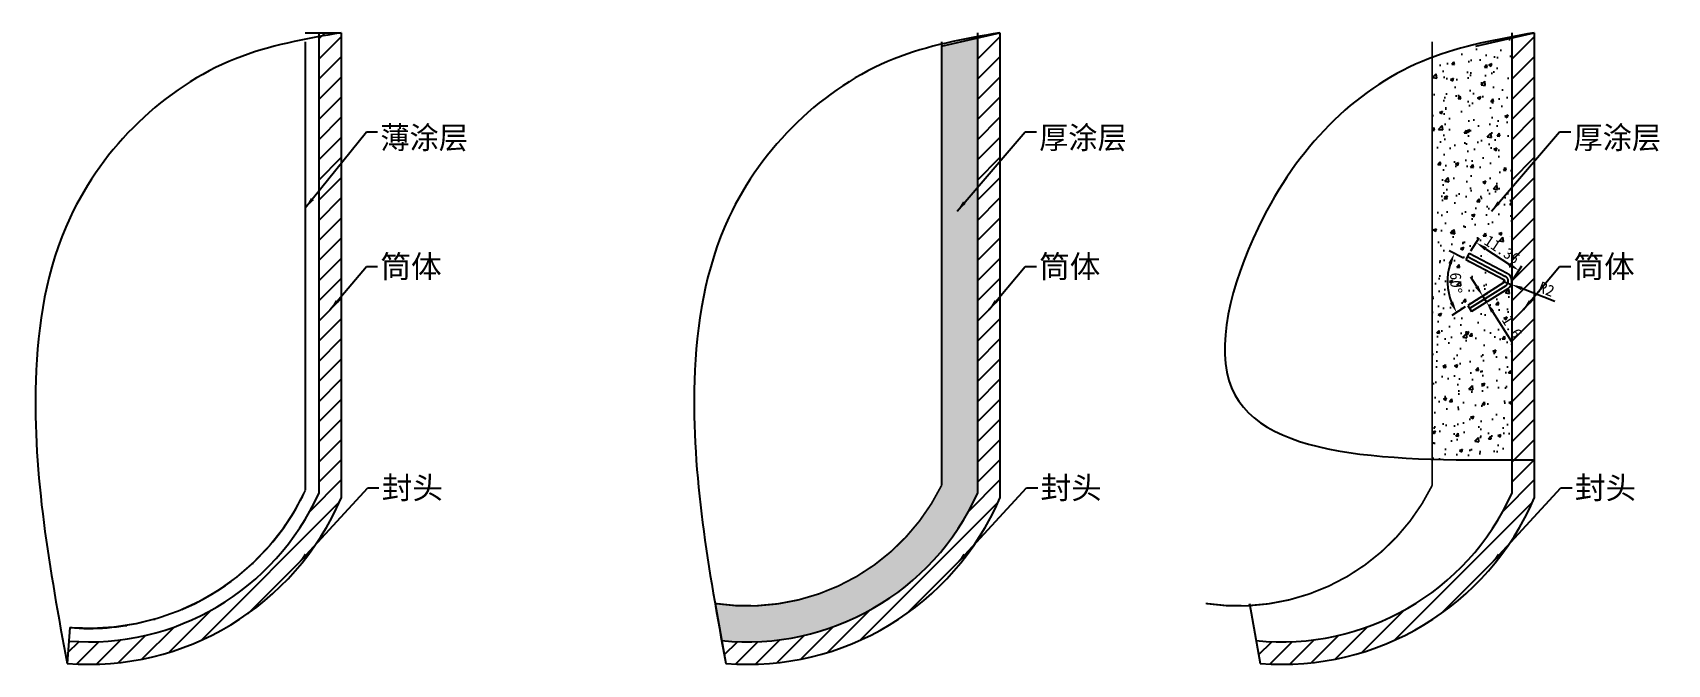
# Model space of a CAD drawing. Extents: x 133 to 497, y 75 to 216.
import ezdxf

# ---------------------------------------------------------------- set-up
doc = ezdxf.new("R2010")
doc.units = 0
doc.linetypes.add('DASHDOT', pattern=[25.4, 12.7, -6.35, 0, -6.35])
doc.layers.get('0').update_dxf_attribs({"linetype": 'CONTINUOUS'})
doc.layers.get('DEFPOINTS').update_dxf_attribs({"linetype": 'CONTINUOUS'})
doc.dimstyles.new('ISO-25', dxfattribs={"dimtxt": 2.5, "dimasz": 2.5, "dimexe": 1.25, "dimexo": 0.625, "dimtad": 1, "dimtxsty": 'STANDARD', "dimcen": 2.5, "dimazin": 3, "dimtfac": 1, "dimtmove": 0, "dimatfit": 3})

# ---------------------------------------------------------------- blocks, each defined once
blk = doc.blocks.new('*D2')
at = {"color": 0}
for p, q in [((453.2823884000408, 167.2648182080847), (455.1751503522401, 170.1620359639168)), ((456.5844309124199, 167.7482364066421), (461.9056440700413, 164.2718702329177)), ((462.7894900997695, 161.0537971908646), (464.6822520519688, 163.9510149466967))]:
    blk.add_line(p, q, dxfattribs=at)
for points in [[(456.8123188160445, 168.0970604518178), (456.3565430087951, 167.3994123614665), (454.4914866413662, 169.11556382839)], [(462.1335319736659, 164.6206942780933), (461.6777561664165, 163.9230461877421), (463.9985883410949, 162.9045428111699)]]:
    blk.add_solid(points, dxfattribs=at)
at = {"layer": 'DEFPOINTS', "color": 0}
for p in [(452.9405565446037, 166.7415821403213), (462.4476582443325, 160.5305611231012), (463.9985883410949, 162.9045428111699)]:
    blk.add_point(p, dxfattribs=at)
at = {"color": 0, "insert": (460.2705330575414, 167.5797615230702), "char_height": 2.5, "attachment_point": 5, "rotation": 326.8432817015679}
blk.add_mtext('11.36', dxfattribs=at)
blk = doc.blocks.new('*D3')
at = {"color": 0}
for p, q in [((451.6423072543934, 165.6167827002129), (448.4996456299149, 167.2707477312288)), ((452.0669877743586, 154.7713755503655), (449.0632812282884, 152.8767332635767))]:
    blk.add_line(p, q, dxfattribs=at)
blk.add_arc((461.2470456205292, 160.5618632440714), 13.15504555989791, 163.1474298256851, 201.3374135870492, dxfattribs=at)
for points in [[(448.2714678988322, 164.5337838687448), (449.0424479899379, 164.2175021216223), (449.6058031857526, 166.6885832685011)], [(449.3656718679318, 155.9630746341454), (448.6217842465397, 155.5874742465207), (450.12052922011, 153.5436115761563)]]:
    blk.add_solid(points, dxfattribs=at)
at = {"layer": 'DEFPOINTS', "color": 0}
for p in [(452.1953860323122, 165.325700468849), (448.2123943469182, 162.3375574346181), (460.6339508724053, 160.8845315409692), (460.6610593043579, 160.1922417657182), (452.5956117702694, 155.1048147066554)]:
    blk.add_point(p, dxfattribs=at)
at = {"color": 0, "insert": (449.9756380911456, 160.1205015557382), "char_height": 2.5, "attachment_point": 5, "rotation": 272.24242170636734}
blk.add_mtext('60°', dxfattribs=at)
blk = doc.blocks.new('*D4')
at = {"color": 0}
for p, q in [((454.6113162224178, 159.3320439076377), (453.2775595972583, 161.4465398912808)), ((455.9450728475774, 157.2175479239945), (456.7986770876795, 155.8642704944628)), ((456.4736968434881, 157.5509870802844), (457.002320839399, 157.8844262365743)), ((457.3273010835902, 156.1977096507527), (457.8559250795011, 156.5311488070426)), ((458.132433712839, 153.7497745108197), (462.3559963591776, 147.0538705626163))]:
    blk.add_line(p, q, dxfattribs=at)
for points in [[(454.9637322196917, 159.5543366784976), (454.258900225144, 159.1097511367777), (455.9450728475774, 157.2175479239945)], [(458.4848497101129, 153.9720672816796), (457.7800177155652, 153.5274817399597), (456.7986770876795, 155.8642704944628)]]:
    blk.add_solid(points, dxfattribs=at)
at = {"layer": 'DEFPOINTS', "color": 0}
for p in [(455.9450728475773, 157.2175479239945), (456.7986770876794, 155.8642704944628), (456.7986770876795, 155.8642704944628)]:
    blk.add_point(p, dxfattribs=at)
at = {"color": 0, "insert": (462.4969653363204, 150.3448920137662), "char_height": 2.5, "attachment_point": 5, "rotation": 302.2424217063706}
blk.add_mtext('1.6', dxfattribs=at)
blk = doc.blocks.new('*D5')
at = {"color": 0}
for p, q in [((460.4476582443324, 160.5305611231014), (462.3110668875321, 159.8041258345526)), ((472.01632023753, 156.020608706694), (464.6403276915316, 158.8960817238665))]:
    blk.add_line(p, q, dxfattribs=at)
blk.add_solid([(464.7916683766459, 159.2842918578665), (464.4889870064172, 158.5078715898666), (462.3110668875321, 159.8041258345526)], dxfattribs=at)
at = {"layer": 'DEFPOINTS', "color": 0}
for p in [(460.4476582443324, 160.5305611231014), (462.3110668875321, 159.8041258345526)]:
    blk.add_point(p, dxfattribs=at)
at = {"color": 0, "insert": (470.1739874495451, 158.7512687629369), "char_height": 2.5, "attachment_point": 5, "rotation": 338.702065420225}
blk.add_mtext('R2', dxfattribs=at)

msp = doc.modelspace()

# ---------------------------------------------------------------- hatches: boundary and pattern name
h = msp.add_hatch()
h.set_pattern_fill('ANSI31', color=256, style=0)
h.set_pattern_definition([(45, (0, 0), (-2.245064030267288, 2.245064030267288), [])])
h.paths.add_polyline_path([(201.5298409098036, 215.8931396926226), (196.5298409098036, 215.8931396926226), (196.5298409098036, 113.2361480081323, -0.3164835412422876), (140.8267721234465, 80.32321897528418), (140.4304627664862, 75.33894983191064, 0.3214243188121123), (201.5298409098036, 112.183648589955)])
h = msp.add_hatch()
h.set_pattern_fill('ANSI31', color=256, style=0)
h.set_pattern_definition([(45, (146.8185797406204, 0), (-2.245064030267288, 2.245064030267288), [])])
h.paths.add_polyline_path([(343.348420650424, 113.2361480081323, -0.3229565596282101), (286.3300272687803, 80.44336501992098), (287.2490425071067, 75.33894983191064, 0.321424318812112), (348.348420650424, 112.183648589955), (348.3484206504241, 215.8931396926227), (343.348420650424, 214.7263149320769)])
h = msp.add_hatch()
h.set_pattern_fill('ANSI31', color=256, style=0)
h.set_pattern_definition([(45, (265.9162857750207, 0), (-2.245064030267288, 2.245064030267288), [])])
h.paths.add_polyline_path([(462.4461266848243, 113.2361480081323, -0.3229565596282101), (405.4277333031806, 80.44336501992098), (406.3467485415069, 75.33894983191064, 0.321424318812112), (467.4461266848243, 112.183648589955), (467.4461266848244, 215.8931396926227), (462.4461266848243, 214.7263149320769)])
h = msp.add_hatch()
h.set_pattern_fill('AR-SAND', color=256, scale=0.05, style=0)
h.set_pattern_definition([(37.50000000000001, (0, 0), (-0.08000156479920228, 2.447066186646712), [0, -1.9304, 0, -2.159, 0, -2.06375]), (7.499999999999999, (0, 0), (2.247616415690013, 3.584125502841772), [0, -1.0414, 0, -1.7399, 0, -0.6667500000000001]), (327.5, (-1.5621, 0), (3.95496185120729, 0.007185923392728455), [0, -0.635, 0, -2.286, 0, -2.9845]), (317.5, (-1.5621, 0), (3.817782262361486, 1.114646616286081), [0, -0.3175, 0, -1.4986, 0, -1.7145])])
edge = h.paths.add_edge_path()
edge.add_line((343.348420650424, 113.2361480081322), (343.348420650424, 214.5670322711275))
edge.add_spline(control_points=[(343.348420650424, 214.5670322711276), (340.6958234400199, 213.9469847726847), (338.016130716815, 213.4215561397821), (335.3484206504239, 212.8593953152038)], knot_values=[5.171879250390131, 5.171879250390131, 5.171879250390131, 5.171879250390131, 13.33371701032673, 13.33371701032673, 13.33371701032673, 13.33371701032673], degree=3, periodic=0)
edge.add_line((335.348420650424, 212.8593953152038), (335.348420650424, 115.0278168349734))
edge.add_arc((292.102060058528, 136.3739600050939), 48.22764282736178, 261.344669106405, 333.72933097352654, ccw=False)
edge.add_line((284.8442762150321, 88.69555707080228), (286.3300272687804, 80.44336501992099))
edge.add_arc((292.1020600585281, 136.3739600050939), 56.22764282736188, 264.1079384588514, 335.7007495144388)
h = msp.add_hatch()
h.set_pattern_fill('AR-CONC', color=256, scale=0.04, style=0)
h.set_pattern_definition([(50, (0, 0), (7.28738675984016, -0.6375634215561234), [0.762, -8.382000000000001]), (355, (0, 0), (-1.40971303902668, 7.642265715287199), [0.6096, -6.7056]), (100.451, (0.60728, -0.05313), (5.877700066638369, 7.004667512811675), [0.6476000000000001, -7.123600000000001]), (46.18420000000001, (0, 2.032), (10.8431616356852, -1.681693117309086), [1.143, -12.573]), (96.6356, (0.9035960000000001, 1.89186), (9.496169378649485, 9.89702223560197), [0.9714, -10.6854]), (351.1840000000001, (0, 2.032), (9.496184232557358, 9.897004714423908), [0.9144, -10.0584]), (21, (1.016, 1.524), (6.064595193415331, -4.0906207406705), [0.762, -8.382000000000001]), (326.0000000000001, (1.016, 1.524), (2.472081133905883, 7.367518644892771), [0.6096, -6.7056]), (71.4514, (1.52138, 1.183116), (8.536659630804978, 3.276914308642298), [0.6476000000000001, -7.123600000000001]), (37.50000000000001, (0, 0), (0.1235441300236727, 3.382201554926124), [0, -6.62432, 0, -6.807200000000001, 0, -6.731000000000001]), (7.499999999999999, (0, 0), (2.67278650041223, 4.00722299272478), [0, -3.88112, 0, -6.47192, 0, -2.5654]), (327.5, (-2.26568, 0), (5.423623806674856, -0.2291497597069383), [0, -2.54, 0, -7.9248, 0, -10.5156]), (317.5, (-3.28168, 0), (5.925167255440722, 1.017059641333321), [0, -3.302, 0, -5.26288, 0, -7.4676])])
edge = h.paths.add_edge_path()
edge.add_spline(control_points=[(462.4461266848243, 214.5598121953633), (456.4980881891157, 213.1541052042177), (450.3931880205033, 212.2026363055685), (444.6998048586889, 210.3581952490328)], knot_values=[5.160432975849536, 5.160432975849536, 5.160432975849536, 5.160432975849536, 23.39264298961055, 23.39264298961055, 23.39264298961055, 23.39264298961055], degree=3, periodic=0)
edge.add_line((444.6998048586888, 210.3581952490327), (444.6998048586888, 120.8814654226807))
edge.add_spline(control_points=[(444.6998048586953, 120.8814654226806), (450.4401087961039, 120.694780809558), (456.4174772352865, 120.6741383570262), (462.4461266848243, 120.6894135964854)], knot_values=[165.4852314338837, 165.4852314338837, 165.4852314338837, 165.4852314338837, 179.068132177382, 179.068132177382, 179.068132177382, 179.068132177382], degree=3, periodic=0)
edge.add_line((462.4461266848243, 120.6894135964854), (462.4461266848243, 160.452305820674))
edge.add_arc((460.4476582443325, 160.5305611231012), 2.000000000000002, 302.24242170636677, 357.75757829359117, ccw=False)
edge.add_line((461.51466354446, 158.8389643361866), (453.4492160103716, 153.7515372771238))
edge.add_line((453.4492160103716, 153.7515372771238), (452.5956117702693, 155.1048147066554))
edge.add_line((452.5956117702693, 155.1048147066554), (460.6610593043579, 160.1922417657183))
edge.add_arc((460.4476582443324, 160.5305611231012), 0.4000000000000034, 302.2424217063744, 422.2424217063608)
edge.add_line((460.6339508724053, 160.8845315409692), (452.1953860323122, 165.3257004688491))
edge.add_line((452.1953860323122, 165.3257004688491), (452.9405565446038, 166.7415821403212))
edge.add_line((452.9405565446038, 166.7415821403212), (461.3791213846968, 162.3004132124415))
edge.add_arc((460.4476582443324, 160.5305611231012), 2.000000000000002, 2.242421706366372, 62.242421706366315, ccw=False)
edge.add_line((462.4461266848243, 160.6088164255269), (462.4461266848243, 214.5598121953633))
h.paths.add_polyline_path([(457.2845521043328, 171.7701806180438), (465.3075051433718, 166.5287588346771), (463.25651401075, 163.3893424280966), (455.233560971711, 168.6307642114633)], flags=9)
h.paths.add_polyline_path([(451.7024735620585, 163.9409942276848), (451.9959309461552, 156.44673757584), (448.2488026202328, 156.3000088837916), (447.9553452361361, 163.7942655356364)], flags=24)
h.paths.add_polyline_path([(462.6379343134632, 153.6359134649159), (465.5277403346422, 149.0545055003557), (462.3559963591775, 147.0538705626164), (459.4661903379985, 151.6352785271766)], flags=9)

# ---------------------------------------------------------------- linework, layer by layer
for p, q in [((193.5298409098036, 215.8931396926226), (201.5298409098036, 215.8931396926226)), ((196.5298409098036, 215.8931396926226), (196.5298409098036, 113.2361480081323)), ((201.5298409098036, 215.8931396926226), (201.5298409098036, 112.1836485899551)), ((335.348420650424, 212.8593953152037), (348.348420650424, 215.8931396926226)), ((343.348420650424, 215.8931396926226), (343.348420650424, 113.2361480081323)), ((348.348420650424, 215.8931396926226), (348.348420650424, 112.1836485899551)), ((454.4461266848243, 212.8593953152037), (467.4461266848243, 215.8931396926226)), ((462.4461266848243, 215.8931396926226), (462.4461266848243, 113.2361480081323)), ((467.4461266848243, 215.8931396926226), (467.4461266848243, 112.1836485899551)), ((452.9405565446038, 166.7415821403213), (452.1953860323122, 165.325700468849)), ((452.1953860323122, 165.325700468849), (460.6339508724053, 160.8845315409692)), ((452.9405565446038, 166.7415821403213), (461.3791213846968, 162.3004132124415)), ((460.6610593043579, 160.1922417657183), (452.5956117702694, 155.1048147066554)), ((461.5146635444599, 158.8389643361866), (453.4492160103715, 153.7515372771238)), ((452.5956117702694, 155.1048147066554), (453.4492160103715, 153.7515372771238)), ((284.8442762150321, 88.69555707080221), (287.2490425071067, 75.33894983191063)), ((403.9419822494324, 88.69555707080221), (406.3467485415069, 75.33894983191063)), ((141.0645577376227, 83.31378046130831), (140.4304627664862, 75.33894983191063))]:
    msp.add_line(p, q)
at = {"linetype": 'DASHDOT'}
for p, q in [((452.567971288458, 166.0336413045852), (461.006536128551, 161.5924723767054)), ((461.087861424409, 159.5156030509524), (453.0224138903205, 154.4281759918896))]:
    msp.add_line(p, q, dxfattribs=at)
at = {"linetype": 'DASHDOT', "const_width": 0.4}
msp.add_lwpolyline([(193.5298409098036, 213.9010954656354), (193.5298409098036, 113.8912855513296, -0.3131929184346357), (141.0645577376227, 83.31378046130831, -5.708618665395094)], format="xyb", dxfattribs=at)
for points in [[(335.348420650424, 213.9010954656354, 0.4, 0.4, 0), (335.348420650424, 115.0278168349733, 0.4, 0.4, -0.3267763083225202), (284.8442762150321, 88.69555707080227, 0.4, 0.4, -0.3070454805635614)], [(444.6998048586888, 213.9010954656354, 0.4, 0.4, 0), (444.6998048586888, 115.0278168349733, 0.4, 0.4, -0.3267763083225202), (394.1956604232969, 88.69555707080227, 0.4, 0.4, -0.3070454805635614)]]:
    msp.add_lwpolyline(points, format="xyseb")
for centre, radius, start, end in [((460.4476582443324, 160.5305611231012), 0.3999999999999999, 302.2424217063676, 62.24242170636752), ((460.4476582443324, 160.5305611231012), 2, 302.2424217063676, 62.24242170636752), ((145.2834803179076, 136.373960005094), 56.22764282736188, 265.4538606477645, 335.7007495144389), ((292.102060058528, 136.373960005094), 56.22764282736188, 264.0929504216265, 335.7007495144389), ((411.1997660929283, 136.373960005094), 56.22764282736188, 264.0929504216265, 335.7007495144389), ((145.2834803179076, 136.373960005094), 61.22764282736188, 265.4538606477645, 336.7285329425951), ((292.102060058528, 136.373960005094), 61.22764282736188, 265.4538606477645, 336.7285329425951), ((411.1997660929283, 136.373960005094), 61.22764282736188, 265.4538606477645, 336.7285329425951)]:
    msp.add_arc(centre, radius, start, end)
at = {"linetype": 'DASHDOT'}
for centre, radius, start, end in [((460.4476582443324, 160.5305611231012), 1.2, 302.2424217063676, 62.24242170636752), ((145.2834803179076, 136.373960005094), 53.22764282736188, 265.4538606477645, 335.7007495144389)]:
    msp.add_arc(centre, radius, start, end, dxfattribs=at)
at = {"start_tangent": (-0.9566106735040664, -0.2913692148084571)}
for points in [[(201.5298409098036, 215.8931396926226), (177.9469029843317, 210.0795404686216), (141.1078593722982, 174.7091940967102), (133.4529935404842, 138.3828918358381), (140.4304627664862, 75.33894983191061)], [(348.348420650424, 215.8931396926226), (324.7654827249521, 210.0795404686216), (287.9264391129186, 174.7091940967102), (280.2715732811046, 138.3828918358381), (287.2490425071067, 75.33894983191061)], [(467.4461266848243, 215.8931396926226), (443.8631887593524, 210.0795404686216), (407.0241451473189, 174.7091940967102), (399.3692793155049, 138.3828918358381), (467.4461266848243, 120.7075358201812)]]:
    msp.add_spline(points, degree=3, dxfattribs=at)

# ---------------------------------------------------------------- texts
at = {"char_height": 5, "attachment_point": 1}
for s, insert in [('{\\fTxt|b0|i0|c134|p2;薄涂层}', (210.2787005374403, 195.0248488813934)), ('{\\fTxt|b0|i0|c134|p2;厚涂层}', (357.0972802780607, 195.0248488813934)), ('{\\fTxt|b0|i0|c134|p2;厚涂层}', (476.194986312461, 195.0248488813934)), ('{\\f宋体|b0|i0|c134|p2;筒体}', (210.2787005374403, 166.287809602911)), ('{\\f宋体|b0|i0|c134|p2;筒体}', (357.0972802780607, 166.287809602911)), ('{\\f宋体|b0|i0|c134|p2;筒体}', (476.194986312461, 166.287809602911)), ('{\\f宋体|b0|i0|c134|p2;封头}', (210.5758824104068, 117.0021797360384)), ('{\\f宋体|b0|i0|c134|p2;封头}', (357.3944621510273, 117.0021797360384)), ('{\\f宋体|b0|i0|c134|p2;封头}', (476.4921681854275, 117.0021797360384))]:
    msp.add_mtext(s, dxfattribs=dict(at, insert=insert))

# ---------------------------------------------------------------- dimensions: what is measured, and where the dimension line sits
for p1, p2, distance, picture, middle in [((452.9405565446038, 166.7415821403213), (462.4476582443325, 160.5305611231012), 2.8356962496587927, '*D2', (460.2705330575414, 167.5797615230702)), ((455.9450728475773, 157.2175479239944), (456.7986770876794, 155.8642704944628), 9.617306950815614e-14, '*D4', (462.4969653363204, 150.3448920137662))]:
    dim = msp.add_aligned_dim(p1=p1, p2=p2, distance=distance, dimstyle='ISO-25')
    dim.commit()
    dim.dimension.update_dxf_attribs({"geometry": picture, "text_midpoint": middle})
dim = msp.add_angular_dim_2l(base=(448.2123943469182, 162.3375574346181), line1=((460.6610593043579, 160.1922417657183), (452.5956117702694, 155.1048147066554)), line2=((452.1953860323122, 165.325700468849), (460.6339508724053, 160.8845315409692)), dimstyle='ISO-25')
dim.commit()
dim.dimension.update_dxf_attribs({"geometry": '*D3', "text_midpoint": (449.9756380911456, 160.1205015557382)})
dim = msp.add_radius_dim(center=(460.4476582443324, 160.5305611231014), mpoint=(462.3110668875321, 159.8041258345526), dimstyle='ISO-25')
dim.commit()
dim.dimension.update_dxf_attribs({"geometry": '*D5', "text_midpoint": (470.1739874495451, 158.7512687629369)})

# ---------------------------------------------------------------- leaders
at = {"annotation_type": 0, "has_hookline": 1, "hookline_direction": 0}
for points, text_width in [([(193.5298409098036, 176.8514695684662), (207.1537005374403, 193.7748488813934), (209.6537005374403, 193.7748488813934)], 20.91666666666666), ([(338.7978669272571, 176.1324328821656), (353.9722802780607, 193.7748488813934), (356.4722802780607, 193.7748488813934)], 20.88888888888889), ([(457.8955729616574, 176.1324328821656), (473.069986312461, 193.7748488813934), (475.569986312461, 193.7748488813934)], 20.88888888888889), ([(199.0298409098036, 154.1285603044578), (207.1537005374403, 163.787809602911), (209.6537005374403, 163.787809602911)], 13.86111111111111), ([(345.848420650424, 154.1285603044578), (353.9722802780607, 163.787809602911), (356.4722802780607, 163.787809602911)], 13.86111111111111), ([(464.9461266848243, 154.1285603044578), (473.069986312461, 163.787809602911), (475.569986312461, 163.787809602911)], 13.86111111111111), ([(191.9953115966375, 97.70262232541135), (207.4508824104068, 114.5021797360384), (209.9508824104068, 114.5021797360384)], 13.97222222222222), ([(338.8138913372579, 97.70262232541135), (354.2694621510273, 114.5021797360384), (356.7694621510273, 114.5021797360384)], 13.97222222222222), ([(457.9115973716582, 97.70262232541135), (473.3671681854275, 114.5021797360384), (475.8671681854275, 114.5021797360384)], 13.97222222222222)]:
    msp.add_leader(points, dimstyle='ISO-25', override={"dimgap": 0.625, "dimtad": 0}, dxfattribs=dict(at, text_width=text_width))

doc.saveas('drawing.dxf')
